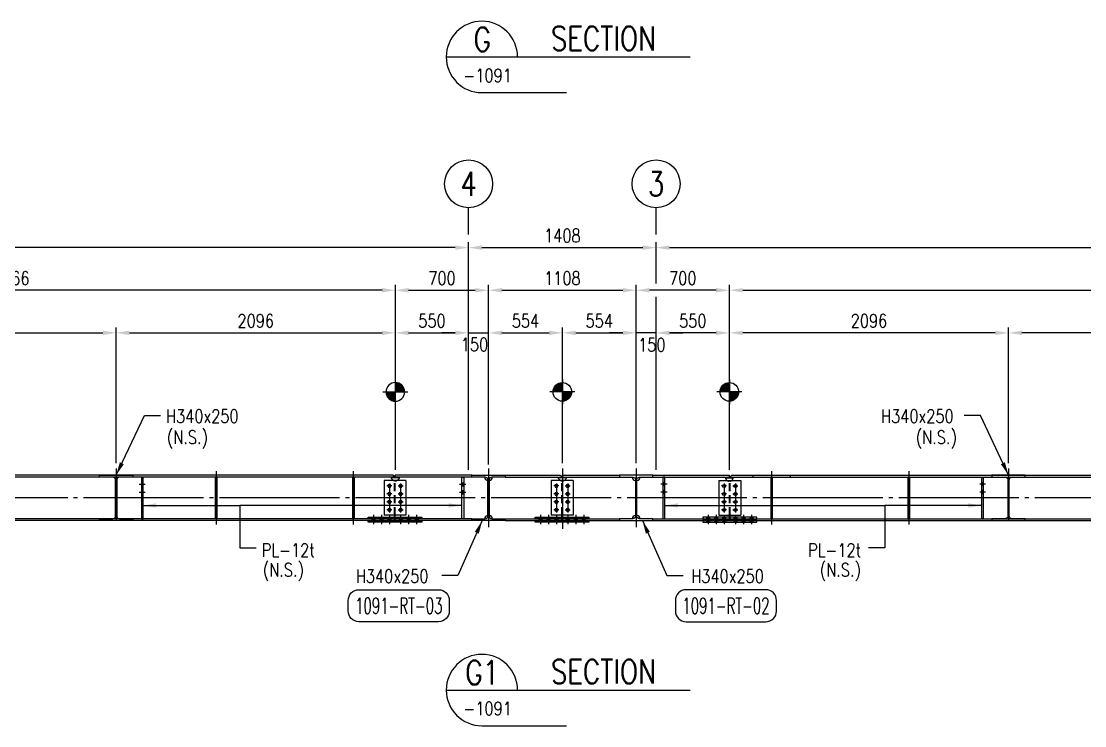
# Model space of a CAD drawing. Header units: millimetres. Extents: x 0 to 232280, y -26939 to 23794.
# Drawn here: x 207628 to 215612, y 13558 to 18848 of the extents above; entities that cross this region are included whole.
import ezdxf
from ezdxf.enums import TextEntityAlignment as Align

# ---------------------------------------------------------------- set-up
doc = ezdxf.new("R2010")
doc.units = ezdxf.units.MM
doc.header["$LTSCALE"] = 30
doc.linetypes.add('JNK-CENTER', pattern=[34, 30, -1.5, 1, -1.5])
doc.linetypes.add('JNK-HIDDEN', pattern=[3, 2, -1])
for name, color, linetype in [('CEN-R', 1, 'JNK-CENTER'), ('CON-C', 4, 'Continuous'), ('CON-G', 3, 'Continuous'), ('CON-W', 7, 'Continuous'), ('CON-Y', 2, 'Continuous'), ('CONT-Y', 2, 'Continuous'), ('Dim-W', 7, 'Continuous'), ('HID-Y', 2, 'JNK-HIDDEN'), ('STL-OBJT', 7, 'Continuous')]:
    doc.layers.add(name, color=color, linetype=linetype)
doc.styles.add('SIMPLEX', font='simplex.shx', dxfattribs={"width": 0.8})
doc.dimstyles.new('DIM40', dxfattribs={"dimscale": 40, "dimtxt": 2.5, "dimasz": 2.5, "dimexe": 1, "dimexo": 1, "dimgap": 1, "dimtad": 1, "dimdec": 0, "dimdsep": 46, "dimtxsty": 'SIMPLEX', "dimcen": 0, "dimclrd": 7, "dimclre": 7, "dimclrt": 2, "dimadec": 1, "dimazin": 2, "dimtfac": 1, "dimtdec": 0, "dimtix": 1, "dimtmove": 2, "dimatfit": 2, "dimfxl": 1, "dimtolj": 1, "dimtzin": 0, "dimarcsym": 1})

# ---------------------------------------------------------------- blocks, each defined once
blk = doc.blocks.new('SECTITLE')
at = {"layer": 'CON-G'}
for p, q in [((-1.7, 0), (44.1, 0)), ((5, -6.7), (20.86, -6.7))]:
    blk.add_line(p, q, dxfattribs=at)
blk.add_arc((5, 0), 6.7, 0, 270, dxfattribs=at)
at = {"layer": 'CON-C', "style": 'SIMPLEX', "width": 0.8}
for tag, p in [('A', (5.06, 1.04)), ('ELEVATION', (27.83, 1.22))]:
    blk.add_attdef(tag, text='', height=4.5, dxfattribs=at).set_placement(p, align=Align.CENTER)
at = {"layer": 'CON-Y', "style": 'SIMPLEX', "width": 0.8}
blk.add_attdef('SCALE', text='', height=2.5, dxfattribs=at).set_placement((44.9, -3.72), align=Align.RIGHT)
blk.add_attdef('H0000-0000', (1.54, -4.72), '', height=2.5, dxfattribs=at)
blk = doc.blocks.new('col-row')
at = {"layer": 'CON-Y'}
blk.add_line((-3, 0), (-8, 0), dxfattribs=at)
blk.add_circle((-12.5, 0), 4.5, dxfattribs=at)
at = {"layer": 'CON-C', "style": 'SIMPLEX', "width": 0.8}
blk.add_attdef('A', text='', height=4.5, dxfattribs=at).set_placement((-12.5, 0), align=Align.MIDDLE_CENTER)
blk = doc.blocks.new('FS-MARK')
h = blk.add_hatch(color=256)
edge = h.paths.add_edge_path()
edge.add_arc((0, 0), 1.75, 90, 180)
edge.add_line((-1.75, 0), (0, 0))
edge.add_line((0, 0), (0, 1.75))
h = blk.add_hatch(color=256)
edge = h.paths.add_edge_path()
edge.add_line((0, 0), (0, -1.75))
edge.add_arc((0, 0), 1.75, 270, 360)
edge.add_line((1.75, 0), (0, 0))
for p, q in [((0, 2.33), (0, -2.33)), ((2.33, 0), (-2.33, 0))]:
    blk.add_line(p, q)
blk.add_circle((0, 0), 1.75)
at = {"layer": 'CON-Y', "style": 'SIMPLEX', "width": 0.8}
blk.add_attdef('F.S.', (3.19, 1), '', height=2.5, dxfattribs=at)
blk = doc.blocks.new('*D2438')
at = {"layer": 'DEFPOINTS', "color": 0, "transparency": 16777216}
for p in [(218710.4, 16828.5), (212944.4, 15439.1), (218710.4, 15439.1)]:
    blk.add_point(p, dxfattribs=at)
at = {"layer": 'Dim-W', "color": 7, "linetype": 'ByBlock', "lineweight": -2, "transparency": 16777216}
for p, q in [((212944.4, 15479.1), (212944.4, 16868.5)), ((218710.4, 15479.1), (218710.4, 16868.5)), ((213044.4, 16828.5), (218610.4, 16828.5))]:
    blk.add_line(p, q, dxfattribs=at)
at = {"layer": 'Dim-W', "color": 7, "transparency": 16777216}
for points in [[(213044.4, 16845.2), (213044.4, 16811.8), (212944.4, 16828.5)], [(218610.4, 16845.2), (218610.4, 16811.8), (218710.4, 16828.5)]]:
    blk.add_solid(points, dxfattribs=at)
at = {"layer": 'Dim-W', "color": 2, "transparency": 16777216, "insert": (215827.4, 16918.5), "char_height": 100, "attachment_point": 5, "style": 'SIMPLEX'}
blk.add_mtext('\\A1;5766', dxfattribs=at)
blk = doc.blocks.new('*D2439')
at = {"layer": 'DEFPOINTS', "color": 0, "transparency": 16777216}
for p in [(221956.4, 17148.5), (212394.4, 15439.1), (221956.4, 15439.1)]:
    blk.add_point(p, dxfattribs=at)
at = {"layer": 'Dim-W', "color": 7, "linetype": 'ByBlock', "lineweight": -2, "transparency": 16777216}
for p, q in [((212394.4, 16878.5), (212394.4, 17188.5)), ((221956.4, 15479.1), (221956.4, 17188.5)), ((212494.4, 17148.5), (221856.4, 17148.5)), ((212394.4, 15479.1), (212394.4, 16778.5))]:
    blk.add_line(p, q, dxfattribs=at)
at = {"layer": 'Dim-W', "color": 7, "transparency": 16777216}
for points in [[(212494.4, 17165.2), (212494.4, 17131.8), (212394.4, 17148.5)], [(221856.4, 17165.2), (221856.4, 17131.8), (221956.4, 17148.5)]]:
    blk.add_solid(points, dxfattribs=at)
at = {"layer": 'Dim-W', "color": 2, "transparency": 16777216, "insert": (217175.4, 17238.5), "char_height": 100, "attachment_point": 5, "style": 'SIMPLEX'}
blk.add_mtext('\\A1;9562', dxfattribs=at)
blk = doc.blocks.new('*D2440')
at = {"layer": 'DEFPOINTS', "color": 0, "transparency": 16777216}
for p in [(212394.4, 17148.5), (210986.4, 15439.1), (212394.4, 15439.1)]:
    blk.add_point(p, dxfattribs=at)
at = {"layer": 'Dim-W', "color": 7, "linetype": 'ByBlock', "lineweight": -2, "transparency": 16777216}
for p, q in [((210986.4, 15479.1), (210986.4, 17188.5)), ((212394.4, 16878.5), (212394.4, 17188.5)), ((211086.4, 17148.5), (212294.4, 17148.5)), ((212394.4, 15479.1), (212394.4, 16778.5))]:
    blk.add_line(p, q, dxfattribs=at)
at = {"layer": 'Dim-W', "color": 7, "transparency": 16777216}
for points in [[(211086.4, 17165.2), (211086.4, 17131.8), (210986.4, 17148.5)], [(212294.4, 17165.2), (212294.4, 17131.8), (212394.4, 17148.5)]]:
    blk.add_solid(points, dxfattribs=at)
at = {"layer": 'Dim-W', "color": 2, "transparency": 16777216, "insert": (211690.4, 17238.5), "char_height": 100, "attachment_point": 5, "style": 'SIMPLEX'}
blk.add_mtext('\\A1;1408', dxfattribs=at)
blk = doc.blocks.new('*D2441')
at = {"layer": 'DEFPOINTS', "color": 0, "transparency": 16777216}
for p in [(212244.4, 16828.5), (211136.4, 15479.1), (212244.4, 15489.1)]:
    blk.add_point(p, dxfattribs=at)
at = {"layer": 'Dim-W', "color": 7, "linetype": 'ByBlock', "lineweight": -2, "transparency": 16777216}
for p, q in [((211136.4, 15519.1), (211136.4, 16868.5)), ((212244.4, 15529.1), (212244.4, 16868.5)), ((211236.4, 16828.5), (212144.4, 16828.5))]:
    blk.add_line(p, q, dxfattribs=at)
at = {"layer": 'Dim-W', "color": 7, "transparency": 16777216}
for points in [[(211236.4, 16845.2), (211236.4, 16811.8), (211136.4, 16828.5)], [(212144.4, 16845.2), (212144.4, 16811.8), (212244.4, 16828.5)]]:
    blk.add_solid(points, dxfattribs=at)
at = {"layer": 'Dim-W', "color": 2, "transparency": 16777216, "insert": (211690.4, 16918.5), "char_height": 100, "attachment_point": 5, "style": 'SIMPLEX'}
blk.add_mtext('\\A1;1108', dxfattribs=at)
blk = doc.blocks.new('*D2443')
at = {"layer": 'DEFPOINTS', "color": 0, "transparency": 16777216}
for p in [(212244.4, 16828.5), (212244.4, 15489.1), (212944.4, 15439.1)]:
    blk.add_point(p, dxfattribs=at)
at = {"layer": 'Dim-W', "color": 7, "linetype": 'ByBlock', "lineweight": -2, "transparency": 16777216}
for p, q in [((212244.4, 15529.1), (212244.4, 16868.5)), ((212944.4, 15479.1), (212944.4, 16868.5)), ((212844.4, 16828.5), (212344.4, 16828.5))]:
    blk.add_line(p, q, dxfattribs=at)
at = {"layer": 'Dim-W', "color": 7, "transparency": 16777216}
for points in [[(212344.4, 16845.2), (212344.4, 16811.8), (212244.4, 16828.5)], [(212844.4, 16845.2), (212844.4, 16811.8), (212944.4, 16828.5)]]:
    blk.add_solid(points, dxfattribs=at)
at = {"layer": 'Dim-W', "color": 2, "transparency": 16777216, "insert": (212594.4, 16918.5), "char_height": 100, "attachment_point": 5, "style": 'SIMPLEX'}
blk.add_mtext('\\A1;700', dxfattribs=at)
blk = doc.blocks.new('DUCT-TAG')
at = {"layer": 'CON-G'}
blk.add_lwpolyline([(-9.49, -1), (-9.49, 1, -0.414214), (-7.49, 3), (7.49, 3, -0.414214), (9.49, 1), (9.49, -1, -0.414214), (7.49, -3), (-7.49, -3, -0.414214)], format="xyb", close=True, dxfattribs=at)
at = {"layer": 'CON-G', "style": 'SIMPLEX', "width": 1.246304}
blk.add_attdef('NAME', text='', height=3, dxfattribs=at).set_placement((-8.19, -1.5), (8.19, -1.5), align=Align.FIT)
at = {"layer": 'CON-Y', "style": 'SIMPLEX'}
blk.add_attdef('ELEVATION', text='', height=2, dxfattribs=at).set_placement((0, -6.02), align=Align.CENTER)
blk = doc.blocks.new('A$C1D9C7FCA')
at = {"layer": 'CON-W'}
h = blk.add_hatch(color=256, dxfattribs=at)
h.paths.add_polyline_path([(40, 28.3), (40, 16.3), (28.5, 16.3), (28.5, 28.3)])
h.paths.add_polyline_path([(51.5, 28.3), (51.5, 16.3), (40, 16.3), (40, 28.3)])
h.paths.add_polyline_path([(51.5, 28.3), (40, 28.3), (40, 42.3), (51.5, 42.3)])
h.paths.add_polyline_path([(40, 28.3), (28.5, 28.3), (28.5, 42.3), (40, 42.3)])
h.paths.add_polyline_path([(40, 42.3), (28.5, 42.3), (28.5, 54.3), (40, 54.3)])
h.paths.add_polyline_path([(51.5, 42.3), (40, 42.3), (40, 54.3), (51.5, 54.3)])
h = blk.add_hatch(color=256, dxfattribs=at)
h.paths.add_polyline_path([(100, 28.3), (100, 16.3), (88.5, 16.3), (88.5, 28.3)])
h.paths.add_polyline_path([(111.5, 28.3), (111.5, 16.3), (100, 16.3), (100, 28.3)])
h.paths.add_polyline_path([(111.5, 28.3), (100, 28.3), (100, 42.3), (111.5, 42.3)])
h.paths.add_polyline_path([(100, 28.3), (88.5, 28.3), (88.5, 42.3), (100, 42.3)])
h.paths.add_polyline_path([(100, 42.3), (88.5, 42.3), (88.5, 54.3), (100, 54.3)])
h.paths.add_polyline_path([(111.5, 42.3), (100, 42.3), (100, 54.3), (111.5, 54.3)])
h = blk.add_hatch(color=256, dxfattribs=at)
h.paths.add_polyline_path([(160, 28.3), (160, 16.3), (148.5, 16.3), (148.5, 28.3)])
h.paths.add_polyline_path([(171.5, 28.3), (171.5, 16.3), (160, 16.3), (160, 28.3)])
h.paths.add_polyline_path([(171.5, 28.3), (160, 28.3), (160, 42.3), (171.5, 42.3)])
h.paths.add_polyline_path([(160, 28.3), (148.5, 28.3), (148.5, 42.3), (160, 42.3)])
h.paths.add_polyline_path([(160, 42.3), (148.5, 42.3), (148.5, 54.3), (160, 54.3)])
h.paths.add_polyline_path([(171.5, 42.3), (160, 42.3), (160, 54.3), (171.5, 54.3)])
h = blk.add_hatch(color=256, dxfattribs=at)
h.paths.add_polyline_path([(245, 28.3), (245, 16.3), (233.5, 16.3), (233.5, 28.3)])
h.paths.add_polyline_path([(256.5, 28.3), (256.5, 16.3), (245, 16.3), (245, 28.3)])
h.paths.add_polyline_path([(256.5, 28.3), (245, 28.3), (245, 42.3), (256.5, 42.3)])
h.paths.add_polyline_path([(245, 28.3), (233.5, 28.3), (233.5, 42.3), (245, 42.3)])
h.paths.add_polyline_path([(245, 42.3), (233.5, 42.3), (233.5, 54.3), (245, 54.3)])
h.paths.add_polyline_path([(256.5, 42.3), (245, 42.3), (245, 54.3), (256.5, 54.3)])
h = blk.add_hatch(color=256, dxfattribs=at)
h.paths.add_polyline_path([(305, 28.3), (305, 16.3), (293.5, 16.3), (293.5, 28.3)])
h.paths.add_polyline_path([(316.5, 28.3), (316.5, 16.3), (305, 16.3), (305, 28.3)])
h.paths.add_polyline_path([(316.5, 28.3), (305, 28.3), (305, 42.3), (316.5, 42.3)])
h.paths.add_polyline_path([(305, 28.3), (293.5, 28.3), (293.5, 42.3), (305, 42.3)])
h.paths.add_polyline_path([(305, 42.3), (293.5, 42.3), (293.5, 54.3), (305, 54.3)])
h.paths.add_polyline_path([(316.5, 42.3), (305, 42.3), (305, 54.3), (316.5, 54.3)])
h = blk.add_hatch(color=256, dxfattribs=at)
h.paths.add_polyline_path([(365, 28.3), (365, 16.3), (353.5, 16.3), (353.5, 28.3)])
h.paths.add_polyline_path([(376.5, 28.3), (376.5, 16.3), (365, 16.3), (365, 28.3)])
h.paths.add_polyline_path([(376.5, 28.3), (365, 28.3), (365, 42.3), (376.5, 42.3)])
h.paths.add_polyline_path([(365, 28.3), (353.5, 28.3), (353.5, 42.3), (365, 42.3)])
h.paths.add_polyline_path([(365, 42.3), (353.5, 42.3), (353.5, 54.3), (365, 54.3)])
h.paths.add_polyline_path([(376.5, 42.3), (365, 42.3), (365, 54.3), (376.5, 54.3)])
at = {"layer": 'CEN-R'}
for p, q in [((179.2, 288.3), (140.8, 288.3)), ((179.2, 288.3), (140.8, 288.3)), ((160, 307.4), (160, 89.1)), ((225.8, 288.3), (264.2, 288.3)), ((225.8, 288.3), (264.2, 288.3)), ((245, 307.4), (245, 89.1)), ((179.2, 228.3), (140.8, 228.3)), ((179.2, 168.3), (140.8, 168.3)), ((225.8, 228.3), (264.2, 228.3)), ((225.8, 168.3), (264.2, 168.3)), ((179.2, 108.3), (140.8, 108.3)), ((179.2, 108.3), (140.8, 108.3)), ((160, 127.4), (160, 89.1)), ((225.8, 108.3), (264.2, 108.3)), ((225.8, 108.3), (264.2, 108.3)), ((245, 127.4), (245, 89.1)), ((40, 71.7), (40, 0)), ((100, 71.7), (100, 0)), ((160, 71.7), (160, 0)), ((245, 71.7), (245, 0)), ((305, 71.7), (305, 0)), ((365, 71.7), (365, 0))]:
    blk.add_line(p, q, dxfattribs=at)
at = {"layer": 'CON-G'}
for p, q in [((120, 328.3), (285, 328.3)), ((120, 328.3), (120, 68.3)), ((175, 354.3), (175, 348.3)), ((175, 348.3), (225, 348.3)), ((200, 354.3), (200, 368.3)), ((205, 356.3), (217.4, 368.3)), ((205, 354.3), (205, 356.3)), ((225, 354.3), (225, 348.3)), ((285, 328.3), (285, 68.3)), ((120, 68.3), (285, 68.3)), ((200, 54.3), (200, 68.3)), ((205, 54.3), (205, 68.3))]:
    blk.add_line(p, q, dxfattribs=at)
for points in [[(0, 42.3), (405, 42.3), (405, 54.3), (0, 54.3)], [(0, 16.3), (405, 16.3), (405, 28.3), (0, 28.3)]]:
    blk.add_lwpolyline(points, close=True, dxfattribs=at)
for centre in [(160, 288.3), (160, 228.3), (245, 288.3), (245, 228.3), (160, 168.3), (245, 168.3), (160, 108.3), (245, 108.3)]:
    blk.add_circle(centre, 11.5, dxfattribs=at)
for start, end in [(180, 240.07357), (299.92643, 0)]:
    blk.add_arc((200, 354.3), 30, start, end, dxfattribs=at)
at = {"layer": 'HID-Y'}
for p, q in [((200, 68.3), (200, 324.3)), ((205, 68.3), (205, 324.7)), ((28.5, 54.3), (28.5, 16.3)), ((51.5, 54.3), (51.5, 16.3)), ((88.5, 54.3), (88.5, 16.3)), ((111.5, 54.3), (111.5, 16.3)), ((148.5, 54.3), (148.5, 16.3)), ((171.5, 54.3), (171.5, 16.3)), ((200, 28.3), (200, 54.3)), ((205, 28.3), (205, 54.3)), ((233.5, 54.3), (233.5, 16.3)), ((256.5, 54.3), (256.5, 16.3)), ((293.5, 54.3), (293.5, 16.3)), ((316.5, 54.3), (316.5, 16.3)), ((353.5, 54.3), (353.5, 16.3)), ((376.5, 54.3), (376.5, 16.3))]:
    blk.add_line(p, q, dxfattribs=at)
for start, end in [(240.07357, 270), (279.59407, 299.92643)]:
    blk.add_arc((200, 354.3), 30, start, end, dxfattribs=at)
blk = doc.blocks.new('*D2384')
at = {"layer": 'DEFPOINTS', "color": 0, "transparency": 16777216}
for p in [(215040.4, 16508.5), (218710.4, 16508.5), (215040.4, 15489.1)]:
    blk.add_point(p, dxfattribs=at)
at = {"layer": 'Dim-W', "color": 7, "linetype": 'ByBlock', "lineweight": -2, "transparency": 16777216}
for p, q in [((215040.4, 15529.1), (215040.4, 16548.5)), ((218610.4, 16508.5), (215140.4, 16508.5))]:
    blk.add_line(p, q, dxfattribs=at)
at = {"layer": 'Dim-W', "color": 7, "transparency": 16777216}
for points in [[(215140.4, 16525.2), (215140.4, 16491.8), (215040.4, 16508.5)], [(218610.4, 16525.2), (218610.4, 16491.8), (218710.4, 16508.5)]]:
    blk.add_solid(points, dxfattribs=at)
at = {"layer": 'Dim-W', "color": 2, "transparency": 16777216, "insert": (216875.4, 16598.5), "char_height": 100, "attachment_point": 5, "style": 'SIMPLEX'}
blk.add_mtext('\\A1;3670', dxfattribs=at)
blk = doc.blocks.new('*D2385')
at = {"layer": 'DEFPOINTS', "color": 0, "transparency": 16777216}
for p in [(212944.4, 16508.5), (212944.4, 16508.5), (215040.4, 16508.5)]:
    blk.add_point(p, dxfattribs=at)
at = {"layer": 'Dim-W', "color": 7, "linetype": 'ByBlock', "lineweight": -2, "transparency": 16777216}
blk.add_line((214940.4, 16508.5), (213044.4, 16508.5), dxfattribs=at)
at = {"layer": 'Dim-W', "color": 7, "transparency": 16777216}
for points in [[(213044.4, 16525.2), (213044.4, 16491.8), (212944.4, 16508.5)], [(214940.4, 16525.2), (214940.4, 16491.8), (215040.4, 16508.5)]]:
    blk.add_solid(points, dxfattribs=at)
at = {"layer": 'Dim-W', "color": 2, "transparency": 16777216, "insert": (213992.4, 16598.5), "char_height": 100, "attachment_point": 5, "style": 'SIMPLEX'}
blk.add_mtext('\\A1;2096', dxfattribs=at)
blk = doc.blocks.new('*D2386')
at = {"layer": 'DEFPOINTS', "color": 0, "transparency": 16777216}
for p in [(212394.4, 16508.5), (212394.4, 16508.5), (212944.4, 16508.5)]:
    blk.add_point(p, dxfattribs=at)
at = {"layer": 'Dim-W', "color": 7, "linetype": 'ByBlock', "lineweight": -2, "transparency": 16777216}
blk.add_line((212844.4, 16508.5), (212494.4, 16508.5), dxfattribs=at)
at = {"layer": 'Dim-W', "color": 7, "transparency": 16777216}
for points in [[(212494.4, 16525.2), (212494.4, 16491.8), (212394.4, 16508.5)], [(212844.4, 16525.2), (212844.4, 16491.8), (212944.4, 16508.5)]]:
    blk.add_solid(points, dxfattribs=at)
at = {"layer": 'Dim-W', "color": 2, "transparency": 16777216, "insert": (212669.4, 16598.5), "char_height": 100, "attachment_point": 5, "style": 'SIMPLEX'}
blk.add_mtext('\\A1;550', dxfattribs=at)
blk = doc.blocks.new('A$C3CA24AEC')
at = {"layer": 'CEN-R'}
blk.add_line((6, 400), (6, 0), dxfattribs=at)
at = {"layer": 'CON-G'}
for p, q in [((0, 356), (0, 44)), ((12, 356), (12, 44))]:
    blk.add_line(p, q, dxfattribs=at)
blk = doc.blocks.new('*D2430')
at = {"layer": 'DEFPOINTS', "color": 0, "transparency": 16777216}
for p in [(204670.4, 16828.5), (204670.4, 15439.1), (210436.4, 15439.1)]:
    blk.add_point(p, dxfattribs=at)
at = {"layer": 'Dim-W', "color": 7, "linetype": 'ByBlock', "lineweight": -2, "transparency": 16777216}
for p, q in [((204670.4, 15479.1), (204670.4, 16868.5)), ((210436.4, 15479.1), (210436.4, 16868.5)), ((210336.4, 16828.5), (204770.4, 16828.5))]:
    blk.add_line(p, q, dxfattribs=at)
at = {"layer": 'Dim-W', "color": 7, "transparency": 16777216}
for points in [[(204770.4, 16845.2), (204770.4, 16811.8), (204670.4, 16828.5)], [(210336.4, 16845.2), (210336.4, 16811.8), (210436.4, 16828.5)]]:
    blk.add_solid(points, dxfattribs=at)
at = {"layer": 'Dim-W', "color": 2, "transparency": 16777216, "insert": (207553.4, 16918.5), "char_height": 100, "attachment_point": 5, "style": 'SIMPLEX'}
blk.add_mtext('\\A1;5766', dxfattribs=at)
blk = doc.blocks.new('*D2432')
at = {"layer": 'DEFPOINTS', "color": 0, "transparency": 16777216}
for p in [(211136.4, 16828.5), (210436.4, 15439.1), (211136.4, 15489.1)]:
    blk.add_point(p, dxfattribs=at)
at = {"layer": 'Dim-W', "color": 7, "linetype": 'ByBlock', "lineweight": -2, "transparency": 16777216}
for p, q in [((210436.4, 15479.1), (210436.4, 16868.5)), ((211136.4, 15529.1), (211136.4, 16868.5)), ((210536.4, 16828.5), (211036.4, 16828.5))]:
    blk.add_line(p, q, dxfattribs=at)
at = {"layer": 'Dim-W', "color": 7, "transparency": 16777216}
for points in [[(210536.4, 16845.2), (210536.4, 16811.8), (210436.4, 16828.5)], [(211036.4, 16845.2), (211036.4, 16811.8), (211136.4, 16828.5)]]:
    blk.add_solid(points, dxfattribs=at)
at = {"layer": 'Dim-W', "color": 2, "transparency": 16777216, "insert": (210786.4, 16918.5), "char_height": 100, "attachment_point": 5, "style": 'SIMPLEX'}
blk.add_mtext('\\A1;700', dxfattribs=at)
blk = doc.blocks.new('*D2389')
at = {"layer": 'DEFPOINTS', "color": 0, "transparency": 16777216}
for p in [(204670.4, 16508.5), (208340.4, 16508.5), (208340.4, 15489.1)]:
    blk.add_point(p, dxfattribs=at)
at = {"layer": 'Dim-W', "color": 7, "linetype": 'ByBlock', "lineweight": -2, "transparency": 16777216}
for p, q in [((208340.4, 15529.1), (208340.4, 16548.5)), ((204770.4, 16508.5), (208240.4, 16508.5))]:
    blk.add_line(p, q, dxfattribs=at)
at = {"layer": 'Dim-W', "color": 7, "transparency": 16777216}
for points in [[(204770.4, 16525.2), (204770.4, 16491.8), (204670.4, 16508.5)], [(208240.4, 16525.2), (208240.4, 16491.8), (208340.4, 16508.5)]]:
    blk.add_solid(points, dxfattribs=at)
at = {"layer": 'Dim-W', "color": 2, "transparency": 16777216, "insert": (206505.4, 16598.5), "char_height": 100, "attachment_point": 5, "style": 'SIMPLEX'}
blk.add_mtext('\\A1;3670', dxfattribs=at)
blk = doc.blocks.new('*D2390')
at = {"layer": 'DEFPOINTS', "color": 0, "transparency": 16777216}
for p in [(208340.4, 16508.5), (210436.4, 16508.5), (210436.4, 16508.5)]:
    blk.add_point(p, dxfattribs=at)
at = {"layer": 'Dim-W', "color": 7, "linetype": 'ByBlock', "lineweight": -2, "transparency": 16777216}
blk.add_line((208440.4, 16508.5), (210336.4, 16508.5), dxfattribs=at)
at = {"layer": 'Dim-W', "color": 7, "transparency": 16777216}
for points in [[(208440.4, 16525.2), (208440.4, 16491.8), (208340.4, 16508.5)], [(210336.4, 16525.2), (210336.4, 16491.8), (210436.4, 16508.5)]]:
    blk.add_solid(points, dxfattribs=at)
at = {"layer": 'Dim-W', "color": 2, "transparency": 16777216, "insert": (209388.4, 16598.5), "char_height": 100, "attachment_point": 5, "style": 'SIMPLEX'}
blk.add_mtext('\\A1;2096', dxfattribs=at)
blk = doc.blocks.new('*D2391')
at = {"layer": 'DEFPOINTS', "color": 0, "transparency": 16777216}
for p in [(210436.4, 16508.5), (210986.4, 16508.5), (210986.4, 16508.5)]:
    blk.add_point(p, dxfattribs=at)
at = {"layer": 'Dim-W', "color": 7, "linetype": 'ByBlock', "lineweight": -2, "transparency": 16777216}
blk.add_line((210536.4, 16508.5), (210886.4, 16508.5), dxfattribs=at)
at = {"layer": 'Dim-W', "color": 7, "transparency": 16777216}
for points in [[(210536.4, 16525.2), (210536.4, 16491.8), (210436.4, 16508.5)], [(210886.4, 16525.2), (210886.4, 16491.8), (210986.4, 16508.5)]]:
    blk.add_solid(points, dxfattribs=at)
at = {"layer": 'Dim-W', "color": 2, "transparency": 16777216, "insert": (210711.4, 16598.5), "char_height": 100, "attachment_point": 5, "style": 'SIMPLEX'}
blk.add_mtext('\\A1;550', dxfattribs=at)
blk = doc.blocks.new('*D2392')
at = {"layer": 'DEFPOINTS', "color": 0, "transparency": 16777216}
for p in [(210986.4, 16508.5), (211136.4, 16508.5), (211136.4, 16508.5)]:
    blk.add_point(p, dxfattribs=at)
at = {"layer": 'Dim-W', "color": 7, "linetype": 'ByBlock', "lineweight": -2, "transparency": 16777216}
for p, q in [((210886.4, 16508.5), (210786.4, 16508.5)), ((210986.4, 16508.5), (211136.4, 16508.5)), ((211236.4, 16508.5), (211336.4, 16508.5))]:
    blk.add_line(p, q, dxfattribs=at)
at = {"layer": 'Dim-W', "color": 7, "transparency": 16777216}
for points in [[(210886.4, 16525.2), (210886.4, 16491.8), (210986.4, 16508.5)], [(211236.4, 16525.2), (211236.4, 16491.8), (211136.4, 16508.5)]]:
    blk.add_solid(points, dxfattribs=at)
at = {"layer": 'Dim-W', "color": 2, "transparency": 16777216, "insert": (211030.6, 16420.8), "char_height": 100, "attachment_point": 5, "style": 'SIMPLEX'}
blk.add_mtext('\\A1;150', dxfattribs=at)
blk = doc.blocks.new('*D2393')
at = {"layer": 'DEFPOINTS', "color": 0, "transparency": 16777216}
for p in [(211136.4, 16508.5), (211690.4, 16508.5), (211690.4, 15489.1)]:
    blk.add_point(p, dxfattribs=at)
at = {"layer": 'Dim-W', "color": 7, "linetype": 'ByBlock', "lineweight": -2, "transparency": 16777216}
for p, q in [((211690.4, 15529.1), (211690.4, 16548.5)), ((211236.4, 16508.5), (211590.4, 16508.5))]:
    blk.add_line(p, q, dxfattribs=at)
at = {"layer": 'Dim-W', "color": 7, "transparency": 16777216}
for points in [[(211236.4, 16525.2), (211236.4, 16491.8), (211136.4, 16508.5)], [(211590.4, 16525.2), (211590.4, 16491.8), (211690.4, 16508.5)]]:
    blk.add_solid(points, dxfattribs=at)
at = {"layer": 'Dim-W', "color": 2, "transparency": 16777216, "insert": (211413.4, 16598.5), "char_height": 100, "attachment_point": 5, "style": 'SIMPLEX'}
blk.add_mtext('\\A1;554', dxfattribs=at)
blk = doc.blocks.new('*D2394')
at = {"layer": 'DEFPOINTS', "color": 0, "transparency": 16777216}
for p in [(211690.4, 16508.5), (212244.4, 16508.5), (212244.4, 16508.5)]:
    blk.add_point(p, dxfattribs=at)
at = {"layer": 'Dim-W', "color": 7, "linetype": 'ByBlock', "lineweight": -2, "transparency": 16777216}
blk.add_line((211790.4, 16508.5), (212144.4, 16508.5), dxfattribs=at)
at = {"layer": 'Dim-W', "color": 7, "transparency": 16777216}
for points in [[(211790.4, 16525.2), (211790.4, 16491.8), (211690.4, 16508.5)], [(212144.4, 16525.2), (212144.4, 16491.8), (212244.4, 16508.5)]]:
    blk.add_solid(points, dxfattribs=at)
at = {"layer": 'Dim-W', "color": 2, "transparency": 16777216, "insert": (211967.4, 16598.5), "char_height": 100, "attachment_point": 5, "style": 'SIMPLEX'}
blk.add_mtext('\\A1;554', dxfattribs=at)
blk = doc.blocks.new('*D2395')
at = {"layer": 'DEFPOINTS', "color": 0, "transparency": 16777216}
for p in [(212244.4, 16508.5), (212244.4, 16508.5), (212394.4, 16508.5)]:
    blk.add_point(p, dxfattribs=at)
at = {"layer": 'Dim-W', "color": 7, "linetype": 'ByBlock', "lineweight": -2, "transparency": 16777216}
for p, q in [((212144.4, 16508.5), (212044.4, 16508.5)), ((212394.4, 16508.5), (212244.4, 16508.5)), ((212494.4, 16508.5), (212594.4, 16508.5))]:
    blk.add_line(p, q, dxfattribs=at)
at = {"layer": 'Dim-W', "color": 7, "transparency": 16777216}
for points in [[(212144.4, 16525.2), (212144.4, 16491.8), (212244.4, 16508.5)], [(212494.4, 16525.2), (212494.4, 16491.8), (212394.4, 16508.5)]]:
    blk.add_solid(points, dxfattribs=at)
at = {"layer": 'Dim-W', "color": 2, "transparency": 16777216, "insert": (212361.9, 16418.6), "char_height": 100, "attachment_point": 5, "style": 'SIMPLEX'}
blk.add_mtext('\\A1;150', dxfattribs=at)
blk = doc.blocks.new('*D2434')
at = {"layer": 'DEFPOINTS', "color": 0, "transparency": 16777216}
for p in [(201424.4, 17148.5), (201424.4, 15439.1), (210986.4, 15439.1)]:
    blk.add_point(p, dxfattribs=at)
at = {"layer": 'Dim-W', "color": 7, "linetype": 'ByBlock', "lineweight": -2, "transparency": 16777216}
for p, q in [((201424.4, 15479.1), (201424.4, 17188.5)), ((210986.4, 15479.1), (210986.4, 17188.5)), ((210886.4, 17148.5), (201524.4, 17148.5))]:
    blk.add_line(p, q, dxfattribs=at)
at = {"layer": 'Dim-W', "color": 7, "transparency": 16777216}
for points in [[(201524.4, 17165.2), (201524.4, 17131.8), (201424.4, 17148.5)], [(210886.4, 17165.2), (210886.4, 17131.8), (210986.4, 17148.5)]]:
    blk.add_solid(points, dxfattribs=at)
at = {"layer": 'Dim-W', "color": 2, "transparency": 16777216, "insert": (206205.4, 17238.5), "char_height": 100, "attachment_point": 5, "style": 'SIMPLEX'}
blk.add_mtext('\\A1;9562', dxfattribs=at)

msp = doc.modelspace()

# ---------------------------------------------------------------- linework, layer by layer
at = {"layer": 'CEN-R'}
for p, q in [((208340.36, 15489.1), (208340.36, 15099.1)), ((211136.36, 15489.1), (211136.36, 15049.1)), ((211690.36, 15489.1), (211690.36, 15037.1)), ((212244.36, 15489.1), (212244.36, 15049.1)), ((215040.36, 15489.1), (215040.36, 15099.1)), ((208513.41, 15372.1), (208556.99, 15372.1)), ((210919.11, 15372.1), (210965.68, 15372.1)), ((212476.61, 15372.1), (212430.03, 15372.1)), ((214867.3, 15372.1), (214823.73, 15372.1)), ((222256.36, 15269.1), (201124.36, 15269.1)), ((208513.41, 15312.1), (208556.99, 15312.1)), ((210919.11, 15312.1), (210965.68, 15312.1)), ((212476.61, 15312.1), (212430.03, 15312.1)), ((214867.3, 15312.1), (214823.73, 15312.1))]:
    msp.add_line(p, q, dxfattribs=at)
at = {"layer": 'CON-G'}
for p, q in [((211011.36, 15425.1), (203802.36, 15425.1)), ((210418.93, 15439.1), (204687.78, 15439.1)), ((211011.36, 15439.1), (210436.36, 15439.1)), ((211261.36, 15439.1), (211672.93, 15439.1)), ((211261.36, 15425.1), (212119.36, 15425.1)), ((211690.36, 15439.1), (212119.36, 15439.1)), ((212369.36, 15439.1), (212944.36, 15439.1)), ((212369.36, 15425.1), (219578.36, 15425.1)), ((212961.78, 15439.1), (218692.93, 15439.1)), ((213120.36, 15439.1), (213120.36, 15425.1)), ((213400.36, 15439.1), (213400.36, 15425.1)), ((211011.36, 15113.1), (203802.36, 15113.1)), ((211011.36, 15099.1), (203802.36, 15099.1)), ((211261.36, 15113.1), (212119.36, 15113.1)), ((211261.36, 15099.1), (212119.36, 15099.1)), ((212369.36, 15113.1), (219578.36, 15113.1)), ((212369.36, 15099.1), (219578.36, 15099.1))]:
    msp.add_line(p, q, dxfattribs=at)
for points in [[(208215.36, 15099.1), (208215.36, 15113.1), (208315.86, 15113.1, 0.4142136), (208335.86, 15133.1), (208335.86, 15405.1, 0.4142136), (208315.86, 15425.1), (208215.36, 15425.1), (208215.36, 15439.1), (208465.36, 15439.1), (208465.36, 15425.1), (208364.86, 15425.1, 0.4142136), (208344.86, 15405.1), (208344.86, 15133.1, 0.4142136), (208364.86, 15113.1), (208465.36, 15113.1), (208465.36, 15099.1)], [(211011.36, 15099.1), (211011.36, 15113.1), (211111.86, 15113.1, 0.4142136), (211131.86, 15133.1), (211131.86, 15405.1, 0.4142136), (211111.86, 15425.1), (211011.36, 15425.1), (211011.36, 15439.1), (211261.36, 15439.1), (211261.36, 15425.1), (211160.86, 15425.1, 0.4142136), (211140.86, 15405.1), (211140.86, 15133.1, 0.4142136), (211160.86, 15113.1), (211261.36, 15113.1), (211261.36, 15099.1)], [(212369.36, 15099.1), (212369.36, 15113.1), (212268.86, 15113.1, -0.4142136), (212248.86, 15133.1), (212248.86, 15405.1, -0.4142136), (212268.86, 15425.1), (212369.36, 15425.1), (212369.36, 15439.1), (212119.36, 15439.1), (212119.36, 15425.1), (212219.86, 15425.1, -0.4142136), (212239.86, 15405.1), (212239.86, 15133.1, -0.4142136), (212219.86, 15113.1), (212119.36, 15113.1), (212119.36, 15099.1)], [(215165.36, 15099.1), (215165.36, 15113.1), (215064.86, 15113.1, -0.4142136), (215044.86, 15133.1), (215044.86, 15405.1, -0.4142136), (215064.86, 15425.1), (215165.36, 15425.1), (215165.36, 15439.1), (214915.36, 15439.1), (214915.36, 15425.1), (215015.86, 15425.1, -0.4142136), (215035.86, 15405.1), (215035.86, 15133.1, -0.4142136), (215015.86, 15113.1), (214915.36, 15113.1), (214915.36, 15099.1)]]:
    msp.add_lwpolyline(points, format="xyb", close=True, dxfattribs=at)
for points in [[(208542.23, 15425.1), (208530.23, 15425.1), (208530.23, 15113.1), (208542.23, 15113.1)], [(210935.92, 15425.1), (210950.92, 15425.1), (210950.92, 15113.1), (210935.92, 15113.1)], [(212459.79, 15425.1), (212444.79, 15425.1), (212444.79, 15113.1), (212459.79, 15113.1)], [(214838.49, 15425.1), (214850.49, 15425.1), (214850.49, 15113.1), (214838.49, 15113.1)]]:
    msp.add_lwpolyline(points, close=True, dxfattribs=at)
for centre, start, end in [((211131.86, 15426.1), 182.292443, 270.00002), ((211140.86, 15426.1), 269.99998, 357.707557), ((212239.86, 15426.1), 182.292443, 270.00002), ((212248.86, 15426.1), 269.99998, 357.707557), ((211131.86, 15112.1), 89.99998, 177.707557), ((211140.86, 15112.1), 2.292443, 90.00002), ((212239.86, 15112.1), 89.99998, 177.707557), ((212248.86, 15112.1), 2.292443, 90.00002)]:
    msp.add_arc(centre, 25, start, end, dxfattribs=at)
at = {"layer": 'CON-W', "const_width": 23}
for points in [[(208530.23, 15372.1), (208542.23, 15372.1)], [(210935.92, 15372.1), (210950.92, 15372.1)], [(212459.79, 15372.1), (212444.79, 15372.1)], [(214850.49, 15372.1), (214838.49, 15372.1)], [(208530.23, 15312.1), (208542.23, 15312.1)], [(210935.92, 15312.1), (210950.92, 15312.1)], [(212459.79, 15312.1), (212444.79, 15312.1)], [(214850.49, 15312.1), (214838.49, 15312.1)]]:
    msp.add_lwpolyline(points, dxfattribs=at)
at = {"layer": 'HID-Y'}
for p, q in [((208530.23, 15383.6), (208542.23, 15383.6)), ((208530.23, 15360.6), (208542.23, 15360.6)), ((210935.92, 15383.6), (210950.92, 15383.6)), ((210935.92, 15360.6), (210950.92, 15360.6)), ((212459.79, 15383.6), (212444.79, 15383.6)), ((212459.79, 15360.6), (212444.79, 15360.6)), ((214850.49, 15383.6), (214838.49, 15383.6)), ((214850.49, 15360.6), (214838.49, 15360.6)), ((208530.23, 15323.6), (208542.23, 15323.6)), ((208530.23, 15300.6), (208542.23, 15300.6)), ((210935.92, 15323.6), (210950.92, 15323.6)), ((210935.92, 15300.6), (210950.92, 15300.6)), ((212459.79, 15323.6), (212444.79, 15323.6)), ((212459.79, 15300.6), (212444.79, 15300.6)), ((214850.49, 15323.6), (214838.49, 15323.6)), ((214850.49, 15300.6), (214838.49, 15300.6))]:
    msp.add_line(p, q, dxfattribs=at)
at = {"layer": 'STL-OBJT'}
for p, q in [((209269.63, 15212.41), (209269.63, 14895.29)), ((214111.09, 15212.41), (214111.09, 14895.29)), ((209269.63, 14895.29), (209392.17, 14895.29)), ((214111.09, 14895.29), (213988.54, 14895.29))]:
    msp.add_line(p, q, dxfattribs=at)

# ---------------------------------------------------------------- block references
at = {"layer": 'CON-G'}
for p in [(209084.36, 15069.1), (210114.36, 15069.1)]:
    msp.add_blockref('A$C3CA24AEC', p, dxfattribs=at)
at = {"layer": 'CON-G', "xscale": -1}
for p in [(213266.36, 15069.1), (214296.36, 15069.1)]:
    msp.add_blockref('A$C3CA24AEC', p, dxfattribs=at)
at = {"layer": 'CON-W', "yscale": 40, "zscale": 40}
for p, xscale in [((210436.36, 16065.17), -40), ((211690.36, 16065.17), 40), ((212944.36, 16065.17), 40)]:
    msp.add_blockref('FS-MARK', p, dxfattribs=dict(at, xscale=xscale))
at = {"layer": 'CONT-Y'}
ref = msp.add_blockref('col-row', (210986.36, 17127.49), dxfattribs=dict(at, xscale=40, yscale=40, zscale=40, rotation=270))
ref.add_attrib('A', '4', dxfattribs={"layer": 'CON-C', "height": 180, "style": 'SIMPLEX', "width": 0.8}).set_placement((210986.36, 17627.49), align=Align.MIDDLE_CENTER)
ref = msp.add_blockref('col-row', (212394.36, 17127.49), dxfattribs=dict(at, xscale=40, yscale=40, zscale=40, rotation=270))
ref.add_attrib('A', '3', dxfattribs={"layer": 'CON-C', "height": 180, "style": 'SIMPLEX', "width": 0.8}).set_placement((212394.36, 17627.49), align=Align.MIDDLE_CENTER)
at = {"layer": 'Dim-W', "xscale": 40, "yscale": 40, "zscale": 40}
for p, values in [((210886.36, 18580.3), {'H0000-0000': '-1091', 'A': 'G', 'ELEVATION': 'SECTION'}), ((210886.36, 13826.42), {'H0000-0000': '-1091', 'A': 'G1', 'ELEVATION': 'SECTION'})]:
    msp.add_blockref('SECTITLE', p, dxfattribs=at).add_auto_attribs(values)
at = {"layer": 'Dim-W', "xscale": -1}
for p in [(210636.36, 15070.83), (211890.36, 15070.83)]:
    msp.add_blockref('A$C1D9C7FCA', p, dxfattribs=at)
at = {"layer": 'Dim-W'}
msp.add_blockref('A$C1D9C7FCA', (212744.36, 15070.83), dxfattribs=at)
at = {"layer": 'STL-OBJT'}
ref = msp.add_blockref('DUCT-TAG', (210462.1, 14459.38), dxfattribs=dict(at, xscale=40, yscale=40, zscale=40))
ref.add_attrib('NAME', '1091-RT-03', dxfattribs={"layer": 'CON-G', "height": 120, "style": 'SIMPLEX', "width": 0.58203}).set_placement((210134.5, 14399.38), (210789.7, 14399.38), align=Align.FIT)
ref = msp.add_blockref('DUCT-TAG', (212918.62, 14459.38), dxfattribs=dict(at, xscale=-40, yscale=40, zscale=40))
ref.add_attrib('NAME', '1091-RT-02', dxfattribs={"layer": 'CON-G', "height": 120, "style": 'SIMPLEX', "width": 0.58203}).set_placement((212591.02, 14399.38), (213246.22, 14399.38), align=Align.FIT)

# ---------------------------------------------------------------- texts
at = {"layer": 'CON-Y', "style": 'SIMPLEX', "width": 0.8}
for s, p in [('H340x250', (208714.62, 15832.79)), ('H340x250', (214083.24, 15832.79)), ('(N.S.)', (208720.87, 15674.44)), ('(N.S.)', (214343.66, 15674.44)), ('PL-12t', (209433.71, 14826.74)), ('PL-12t', (213535.57, 14826.74)), ('(N.S.)', (209441.47, 14678.79)), ('(N.S.)', (213623.06, 14678.79)), ('H340x250', (210139.97, 14631.88)), ('H340x250', (212657.89, 14631.88))]:
    msp.add_text(s, height=100, dxfattribs=at).set_placement(p)

# ---------------------------------------------------------------- dimensions: what is measured, and where the dimension line sits
at = {"layer": 'Dim-W'}
for base, p1, p2, picture, middle in [((201424.36, 17148.49), (210986.36, 15439.1), (201424.36, 15439.1), '*D2434', (206205.36, 17238.49)), ((211136.36, 16828.49), (210436.36, 15439.1), (211136.36, 15489.1), '*D2432', (210786.36, 16918.49)), ((218710.36, 16828.49), (212944.36, 15439.1), (218710.36, 15439.1), '*D2438', (215827.36, 16918.49)), ((211690.36, 16508.49), (211136.36, 16508.49), (211690.36, 15489.1), '*D2393', (211413.36, 16598.49)), ((212244.36, 16508.49), (211690.36, 16508.49), (212244.36, 16508.49), '*D2394', (211967.36, 16598.49)), ((212394.36, 16508.49), (212944.36, 16508.49), (212394.36, 16508.49), '*D2386', (212669.36, 16598.49)), ((212944.36, 16508.49), (215040.36, 16508.49), (212944.36, 16508.49), '*D2385', (213992.36, 16598.49)), ((215040.36, 16508.49), (218710.36, 16508.49), (215040.36, 15489.1), '*D2384', (216875.36, 16598.49))]:
    dim = msp.add_linear_dim(base=base, p1=p1, p2=p2, angle=180, dimstyle='DIM40', dxfattribs=at)
    dim.commit()
    dim.dimension.update_dxf_attribs({"geometry": picture, "text_midpoint": middle})
for base, p1, p2, picture, middle in [((212394.36, 17148.49), (210986.36, 15439.1), (212394.36, 15439.1), '*D2440', (211690.36, 17238.49)), ((221956.36, 17148.49), (212394.36, 15439.1), (221956.36, 15439.1), '*D2439', (217175.36, 17238.49)), ((204670.36, 16828.49), (210436.36, 15439.1), (204670.36, 15439.1), '*D2430', (207553.36, 16918.49)), ((212244.36, 16828.49), (211136.36, 15479.1), (212244.36, 15489.1), '*D2441', (211690.36, 16918.49)), ((212244.36, 16828.49), (212944.36, 15439.1), (212244.36, 15489.1), '*D2443', (212594.36, 16918.49)), ((208340.36, 16508.49), (204670.36, 16508.49), (208340.36, 15489.1), '*D2389', (206505.36, 16598.49)), ((210436.36, 16508.49), (208340.36, 16508.49), (210436.36, 16508.49), '*D2390', (209388.36, 16598.49)), ((210986.36, 16508.49), (210436.36, 16508.49), (210986.36, 16508.49), '*D2391', (210711.36, 16598.49))]:
    dim = msp.add_linear_dim(base=base, p1=p1, p2=p2, dimstyle='DIM40', dxfattribs=at)
    dim.commit()
    dim.dimension.update_dxf_attribs({"geometry": picture, "text_midpoint": middle})
dim = msp.add_linear_dim(base=(211136.36, 16508.49), p1=(210986.36, 16508.49), p2=(211136.36, 16508.49), dimstyle='DIM40', dxfattribs=at)
dim.commit()
dim.dimension.update_dxf_attribs({"geometry": '*D2392', "text_midpoint": (211030.57, 16420.8), "dimtype": 160})
dim = msp.add_linear_dim(base=(212244.36, 16508.49), p1=(212394.36, 16508.49), p2=(212244.36, 16508.49), angle=180, dimstyle='DIM40', dxfattribs=at)
dim.commit()
dim.dimension.update_dxf_attribs({"geometry": '*D2395', "text_midpoint": (212361.94, 16418.57), "dimtype": 160})

# ---------------------------------------------------------------- leaders
at = {"layer": 'STL-OBJT'}
for points in [[(208340.36, 15439.1), (208552.02, 15888.24), (208673.87, 15888.24)], [(215040.36, 15439.1), (214828.69, 15888.24), (214706.85, 15888.24)], [(211088.88, 15099.1), (210906.36, 14687.34), (210784.52, 14687.34)], [(212291.83, 15099.1), (212474.35, 14687.34), (212596.2, 14687.34)]]:
    msp.add_leader(points, dimstyle='DIM40', dxfattribs=at)
for points in [[(208542.23, 15212.41), (209269.63, 15212.41)], [(210935.92, 15212.41), (209269.63, 15212.41)], [(212459.79, 15212.41), (214111.09, 15212.41)], [(214838.49, 15212.41), (214111.09, 15212.41)]]:
    msp.add_leader(points, dimstyle='DIM40', override={"dimgap": 1, "dimtad": 0, "dimfxl": 0.18, "dimtfill": 1}, dxfattribs=at)

doc.saveas('drawing.dxf')
